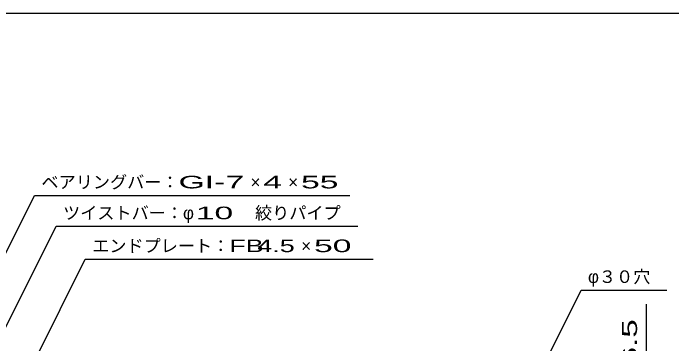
# Model space of a CAD drawing. Units: millimetres, scale not verified. Extents: x -1820 to 1731, y -1282 to 1054.
# Drawn here: x -1154 to -193, y 571 to 1054 of the extents above; entities that cross this region are included whole.
import ezdxf
from ezdxf.enums import TextEntityAlignment as Align

# ---------------------------------------------------------------- set-up
doc = ezdxf.new("R2010")
doc.units = ezdxf.units.MM
doc.header["$LTSCALE"] = 10
doc.layers.add('0_2', color=150, linetype='Continuous', lineweight=25)
doc.layers.add('22', color=2, linetype='Continuous', lineweight=25)
doc.styles.add('ベクトル', font='')
doc.styles.get('ベクトル').set_extended_font_data('ベクトル')

msp = doc.modelspace()

# ---------------------------------------------------------------- linework, layer by layer
at = {"layer": '0_2'}
msp.add_line((-1729, 1053.5), (1731, 1053.5), dxfattribs=at)
at = {"layer": '22', "color": 4}
for p, q in [((-1315.5, 402), (-1122.75, 787.5)), ((-1122.75, 787.5), (-662.75, 787.5)), ((-1236.5, 452), (-1091.25, 742.5)), ((-1091.25, 742.5), (-651.25, 742.5)), ((-1146.5, 499), (-1048.75, 694.5)), ((-1048.75, 694.5), (-628.75, 694.5)), ((-405.5, 489.5), (-325.5, 649.5)), ((-325.5, 649.5), (-200.5, 649.5)), ((-230, 509), (-230, 629))]:
    msp.add_line(p, q, dxfattribs=at)

# ---------------------------------------------------------------- texts
at = {"layer": '22', "style": 'ベクトル'}
for s, p in [('ベアリングバー：', (-1112.75, 807)), ('×', (-807.75, 807)), ('×', (-752.75, 807)), ('ツイストバー：', (-1081.25, 762)), ('絞りパイプ', (-801.25, 762)), ('φ', (-906.25, 762)), ('エンドプレート：', (-1038.75, 714)), ('×', (-733.75, 714)), ('φ３０穴', (-315.5, 669))]:
    msp.add_text(s, height=18.33, dxfattribs=at).set_placement(p, align=Align.MIDDLE_LEFT)
for s, width, p in [('GI-', 2, (-912.75, 807)), (' 7 ', 2, (-857.75, 807)), (' 4 ', 2, (-802.75, 807)), (' 55 ', 2, (-747.75, 807)), (' 10 ', 2, (-901.25, 762)), ('FB', 1.6, (-838.75, 714)), (' 4.5 ', 1.6, (-808.75, 714)), (' 50 ', 2, (-728.75, 714))]:
    msp.add_text(s, height=18.33, dxfattribs=dict(at, width=width)).set_placement(p, align=Align.MIDDLE_LEFT)
at = {"layer": '22', "style": 'ベクトル', "width": 1.65}
msp.add_text(' 36.5 ', height=21.99, rotation=90, dxfattribs=at).set_placement((-255, 499), align=Align.MIDDLE_LEFT)

doc.saveas('drawing.dxf')
